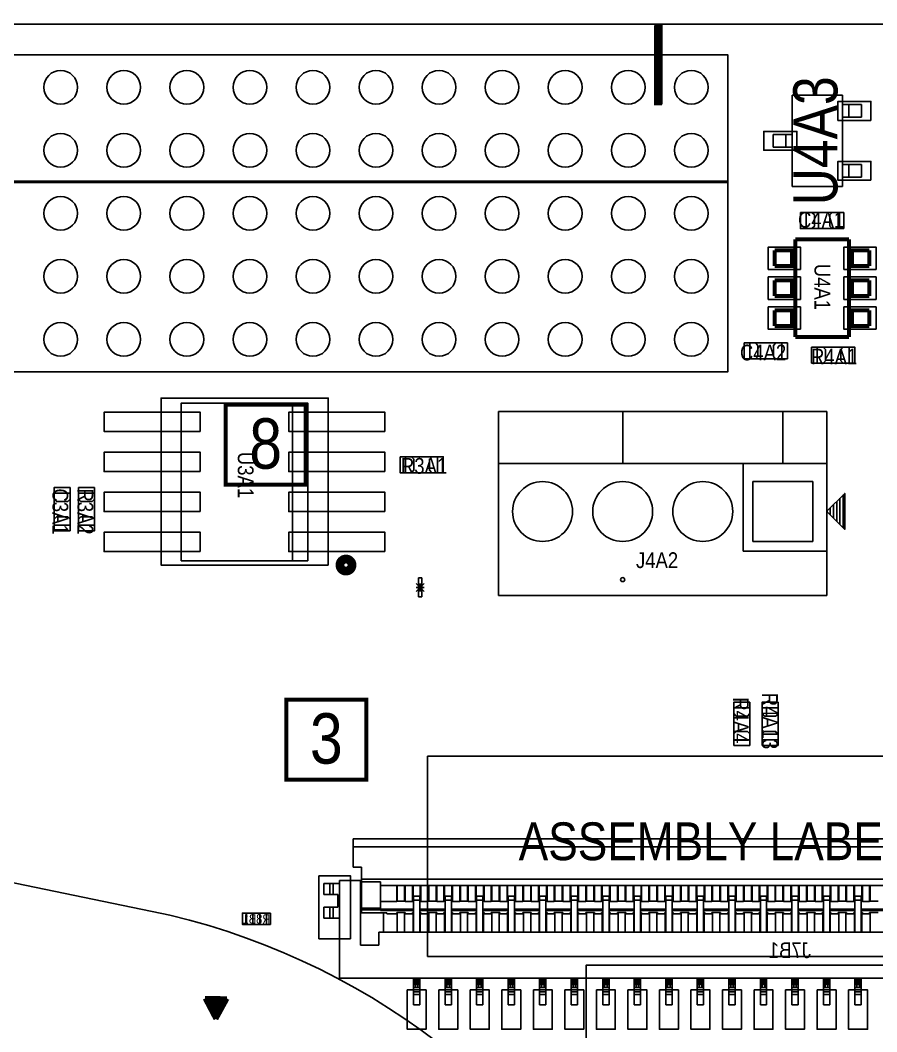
# Model space of a CAD drawing. Extents: x -11 to 122, y -5 to 122.
# Drawn here: x 50.72 to 77.88, y 90.03 to 122.13 of the extents above; entities that cross this region are included whole.
import ezdxf
from ezdxf.enums import TextEntityAlignment as Align

# ---------------------------------------------------------------- set-up
doc = ezdxf.new("R2010")
doc.units = 0
doc.header["$MEASUREMENT"] = 0
for name, color, linetype in [('BG_OUTLINE', 7, 'CONTINUOUS'), ('BG_SILKSCREEN_BOTTOM', 7, 'CONTINUOUS'), ('BG_SILKSCREEN_TOP', 7, 'CONTINUOUS'), ('PG_ASSEMBLY_BOTTOM', 7, 'CONTINUOUS'), ('PG_ASSEMBLY_TOP', 7, 'CONTINUOUS'), ('PIN_BOTTOM', 7, 'CONTINUOUS'), ('PIN_TOP', 7, 'CONTINUOUS'), ('RD_ASSEMBLY_BOTTOM', 7, 'CONTINUOUS'), ('RD_ASSEMBLY_TOP', 7, 'CONTINUOUS')]:
    doc.layers.add(name, color=color, linetype=linetype)

msp = doc.modelspace()

# ---------------------------------------------------------------- linework, layer by layer
at = {"layer": 'BG_OUTLINE'}
msp.add_lwpolyline([(-5, -5), (-5, 122), (122, 122), (122, -5)], close=True, dxfattribs=at)
at = {"layer": 'BG_SILKSCREEN_BOTTOM', "const_width": 0.254}
msp.add_lwpolyline([(70.967, 122.001), (70.967, 119.461)], dxfattribs=at)
at = {"layer": 'BG_SILKSCREEN_BOTTOM', "const_width": 0.127}
msp.add_lwpolyline([(57.23, 107.388), (59.77, 107.388), (59.77, 109.928), (57.23, 109.928)], close=True, dxfattribs=at)
at = {"layer": 'BG_SILKSCREEN_TOP', "const_width": 0.254}
msp.add_lwpolyline([(70.941, 121.962), (70.941, 119.422)], dxfattribs=at)
at = {"layer": 'BG_SILKSCREEN_TOP', "const_width": 0.127}
msp.add_lwpolyline([(59.154, 98.028), (61.694, 98.028), (61.694, 100.568), (59.154, 100.568)], close=True, dxfattribs=at)
at = {"layer": 'BG_SILKSCREEN_TOP'}
for points in [[(82.686, 92.42), (63.636, 92.42), (63.636, 98.77), (82.686, 98.77)], [(87.715, 85.787), (68.665, 85.787), (68.665, 92.137), (87.715, 92.137)]]:
    msp.add_lwpolyline(points, close=True, dxfattribs=at)
at = {"layer": 'PG_ASSEMBLY_BOTTOM'}
for points in [[(61.271, 95.25), (61.271, 96.15)], [(61.271, 96.15), (88.311, 96.15)], [(61.271, 95.9), (88.311, 95.9)], [(61.271, 95.25), (61.541, 95.25)], [(61.541, 93.802), (61.541, 95.25)], [(60.341, 94.73), (60.341, 94.38)], [(60.841, 94.73), (60.341, 94.73)], [(60.541, 94.38), (60.541, 94.73)], [(60.641, 94.38), (60.641, 94.73)], [(60.841, 91.73), (60.841, 94.83)], [(61.541, 94.83), (60.841, 94.83)], [(61.511, 94.83), (61.511, 92.78)], [(61.541, 94.87), (88.041, 94.87)], [(61.541, 94.783), (62.141, 94.783)], [(62.141, 94.783), (62.141, 93.874)], [(60.791, 94.38), (60.341, 94.38)], [(60.791, 93.98), (60.791, 94.38)], [(62.141, 94.668), (62.656, 94.668)], [(62.656, 94.67), (62.656, 94.161)], [(62.656, 94.668), (86.426, 94.668)], [(62.676, 94.65), (62.656, 94.65)], [(62.676, 94.668), (62.676, 94.17)], [(62.906, 94.17), (62.906, 94.668)], [(62.926, 94.65), (62.906, 94.65)], [(62.926, 94.668), (62.926, 94.161)], [(63.156, 94.67), (63.156, 94.161)], [(63.176, 94.65), (63.156, 94.65)], [(63.176, 94.668), (63.176, 94.17)], [(63.406, 94.17), (63.406, 94.668)], [(63.426, 94.65), (63.406, 94.65)], [(63.426, 94.668), (63.426, 94.161)], [(63.656, 94.67), (63.656, 94.161)], [(63.676, 94.65), (63.656, 94.65)], [(63.676, 94.668), (63.676, 94.17)], [(63.906, 94.17), (63.906, 94.668)], [(63.926, 94.65), (63.906, 94.65)], [(63.926, 94.668), (63.926, 94.161)], [(64.156, 94.67), (64.156, 94.161)], [(64.176, 94.65), (64.156, 94.65)], [(64.176, 94.668), (64.176, 94.17)], [(64.406, 94.17), (64.406, 94.668)], [(64.426, 94.65), (64.406, 94.65)], [(64.426, 94.668), (64.426, 94.161)], [(64.656, 94.67), (64.656, 94.161)], [(64.676, 94.65), (64.656, 94.65)], [(64.676, 94.668), (64.676, 94.17)], [(64.906, 94.17), (64.906, 94.668)], [(64.926, 94.65), (64.906, 94.65)], [(64.926, 94.668), (64.926, 94.161)], [(65.156, 94.67), (65.156, 94.161)], [(65.176, 94.65), (65.156, 94.65)], [(65.176, 94.668), (65.176, 94.17)], [(65.406, 94.17), (65.406, 94.668)], [(65.426, 94.65), (65.406, 94.65)], [(65.426, 94.668), (65.426, 94.161)], [(65.656, 94.67), (65.656, 94.161)], [(65.676, 94.65), (65.656, 94.65)], [(65.676, 94.668), (65.676, 94.17)], [(65.906, 94.17), (65.906, 94.668)], [(65.926, 94.65), (65.906, 94.65)], [(65.926, 94.668), (65.926, 94.161)], [(66.156, 94.67), (66.156, 94.161)], [(66.176, 94.65), (66.156, 94.65)], [(66.176, 94.668), (66.176, 94.17)], [(66.406, 94.17), (66.406, 94.668)], [(66.426, 94.65), (66.406, 94.65)], [(66.426, 94.668), (66.426, 94.161)], [(66.656, 94.67), (66.656, 94.161)], [(66.676, 94.65), (66.656, 94.65)], [(66.676, 94.668), (66.676, 94.17)], [(66.906, 94.17), (66.906, 94.668)], [(66.926, 94.65), (66.906, 94.65)], [(66.926, 94.668), (66.926, 94.161)], [(67.156, 94.67), (67.156, 94.161)], [(67.176, 94.65), (67.156, 94.65)], [(67.176, 94.668), (67.176, 94.17)], [(67.406, 94.17), (67.406, 94.668)], [(67.426, 94.65), (67.406, 94.65)], [(67.426, 94.668), (67.426, 94.161)], [(67.656, 94.67), (67.656, 94.161)], [(67.676, 94.65), (67.656, 94.65)], [(67.676, 94.668), (67.676, 94.17)], [(67.906, 94.17), (67.906, 94.668)], [(67.926, 94.65), (67.906, 94.65)], [(67.926, 94.668), (67.926, 94.161)], [(68.156, 94.67), (68.156, 94.161)], [(68.176, 94.65), (68.156, 94.65)], [(68.176, 94.668), (68.176, 94.17)], [(68.406, 94.17), (68.406, 94.668)], [(68.426, 94.65), (68.406, 94.65)], [(68.426, 94.668), (68.426, 94.161)], [(68.656, 94.67), (68.656, 94.161)], [(68.676, 94.65), (68.656, 94.65)], [(68.676, 94.668), (68.676, 94.17)], [(68.906, 94.17), (68.906, 94.668)], [(68.926, 94.65), (68.906, 94.65)], [(68.926, 94.668), (68.926, 94.161)], [(69.156, 94.67), (69.156, 94.161)], [(69.176, 94.65), (69.156, 94.65)], [(69.176, 94.668), (69.176, 94.17)], [(69.406, 94.17), (69.406, 94.668)], [(69.426, 94.65), (69.406, 94.65)], [(69.426, 94.668), (69.426, 94.161)], [(69.656, 94.67), (69.656, 94.161)], [(69.676, 94.65), (69.656, 94.65)], [(69.676, 94.668), (69.676, 94.17)], [(69.906, 94.17), (69.906, 94.668)], [(69.926, 94.65), (69.906, 94.65)], [(69.926, 94.668), (69.926, 94.161)], [(70.156, 94.67), (70.156, 94.161)], [(70.176, 94.65), (70.156, 94.65)], [(70.176, 94.668), (70.176, 94.17)], [(70.406, 94.17), (70.406, 94.668)], [(70.426, 94.65), (70.406, 94.65)], [(70.426, 94.668), (70.426, 94.161)], [(70.656, 94.67), (70.656, 94.161)], [(70.676, 94.65), (70.656, 94.65)], [(70.676, 94.668), (70.676, 94.17)], [(70.906, 94.17), (70.906, 94.668)], [(70.926, 94.65), (70.906, 94.65)], [(70.926, 94.668), (70.926, 94.161)], [(71.156, 94.67), (71.156, 94.161)], [(71.176, 94.65), (71.156, 94.65)], [(71.176, 94.668), (71.176, 94.17)], [(71.406, 94.17), (71.406, 94.668)], [(71.426, 94.65), (71.406, 94.65)], [(71.426, 94.668), (71.426, 94.161)], [(71.656, 94.67), (71.656, 94.161)], [(71.676, 94.65), (71.656, 94.65)], [(71.676, 94.668), (71.676, 94.17)], [(71.906, 94.17), (71.906, 94.668)], [(71.926, 94.65), (71.906, 94.65)], [(71.926, 94.668), (71.926, 94.161)], [(72.156, 94.67), (72.156, 94.161)], [(72.176, 94.65), (72.156, 94.65)], [(72.176, 94.668), (72.176, 94.17)], [(72.406, 94.17), (72.406, 94.668)], [(72.426, 94.65), (72.406, 94.65)], [(72.426, 94.668), (72.426, 94.161)], [(72.656, 94.67), (72.656, 94.161)], [(72.676, 94.65), (72.656, 94.65)], [(72.676, 94.668), (72.676, 94.17)], [(72.906, 94.17), (72.906, 94.668)], [(72.926, 94.65), (72.906, 94.65)], [(72.926, 94.668), (72.926, 94.161)], [(73.156, 94.67), (73.156, 94.161)], [(73.176, 94.65), (73.156, 94.65)], [(73.176, 94.668), (73.176, 94.17)], [(73.406, 94.17), (73.406, 94.668)], [(73.426, 94.65), (73.406, 94.65)], [(73.426, 94.668), (73.426, 94.161)], [(73.656, 94.67), (73.656, 94.161)], [(73.676, 94.65), (73.656, 94.65)], [(73.676, 94.668), (73.676, 94.17)], [(73.906, 94.17), (73.906, 94.668)], [(73.926, 94.65), (73.906, 94.65)], [(73.926, 94.668), (73.926, 94.161)], [(74.156, 94.67), (74.156, 94.161)], [(74.176, 94.65), (74.156, 94.65)], [(74.176, 94.668), (74.176, 94.17)], [(74.406, 94.17), (74.406, 94.668)], [(74.426, 94.65), (74.406, 94.65)], [(74.426, 94.668), (74.426, 94.161)], [(74.656, 94.67), (74.656, 94.161)], [(74.676, 94.65), (74.656, 94.65)], [(74.676, 94.668), (74.676, 94.17)], [(74.906, 94.17), (74.906, 94.668)], [(74.926, 94.65), (74.906, 94.65)], [(74.926, 94.668), (74.926, 94.161)], [(75.156, 94.67), (75.156, 94.161)], [(75.176, 94.65), (75.156, 94.65)], [(75.176, 94.668), (75.176, 94.17)], [(75.406, 94.17), (75.406, 94.668)], [(75.426, 94.65), (75.406, 94.65)], [(75.426, 94.668), (75.426, 94.161)], [(75.656, 94.67), (75.656, 94.161)], [(75.676, 94.65), (75.656, 94.65)], [(75.676, 94.668), (75.676, 94.17)], [(75.906, 94.17), (75.906, 94.668)], [(75.926, 94.65), (75.906, 94.65)], [(75.926, 94.668), (75.926, 94.161)], [(76.156, 94.67), (76.156, 94.161)], [(76.176, 94.65), (76.156, 94.65)], [(76.176, 94.668), (76.176, 94.17)], [(76.406, 94.17), (76.406, 94.668)], [(76.426, 94.65), (76.406, 94.65)], [(76.426, 94.668), (76.426, 94.161)], [(76.656, 94.67), (76.656, 94.161)], [(76.676, 94.65), (76.656, 94.65)], [(76.676, 94.668), (76.676, 94.17)], [(76.906, 94.17), (76.906, 94.668)], [(76.926, 94.65), (76.906, 94.65)], [(76.926, 94.668), (76.926, 94.161)], [(77.156, 94.67), (77.156, 94.161)], [(77.176, 94.65), (77.156, 94.65)], [(77.176, 94.668), (77.176, 94.17)], [(77.406, 94.17), (77.406, 94.668)], [(77.426, 94.65), (77.406, 94.65)], [(77.426, 94.668), (77.426, 94.161)], [(77.656, 94.67), (77.656, 94.161)], [(77.676, 94.65), (77.656, 94.65)], [(77.676, 94.668), (77.676, 94.17)], [(61.511, 94.215), (61.541, 94.215)], [(62.656, 94.161), (62.141, 94.161)], [(62.656, 94.17), (62.926, 94.17)], [(63.156, 94.161), (62.926, 94.161)], [(63.156, 94.17), (63.191, 94.17)], [(63.191, 93.19), (63.191, 94.333)], [(63.391, 94.333), (63.191, 94.333)], [(63.191, 94.203), (63.391, 94.203)], [(63.391, 94.333), (63.391, 93.19)], [(63.391, 94.17), (63.426, 94.17)], [(63.656, 94.161), (63.426, 94.161)], [(63.656, 94.17), (63.926, 94.17)], [(64.156, 94.161), (63.926, 94.161)], [(64.156, 94.17), (64.191, 94.17)], [(64.191, 93.19), (64.191, 94.333)], [(64.391, 94.333), (64.191, 94.333)], [(64.191, 94.203), (64.391, 94.203)], [(64.391, 94.333), (64.391, 93.19)], [(64.391, 94.17), (64.426, 94.17)], [(64.656, 94.161), (64.426, 94.161)], [(64.656, 94.17), (64.926, 94.17)], [(65.156, 94.161), (64.926, 94.161)], [(65.156, 94.17), (65.191, 94.17)], [(65.191, 93.19), (65.191, 94.333)], [(65.391, 94.333), (65.191, 94.333)], [(65.191, 94.203), (65.391, 94.203)], [(65.391, 94.333), (65.391, 93.19)], [(65.391, 94.17), (65.426, 94.17)], [(65.656, 94.161), (65.426, 94.161)], [(65.656, 94.17), (65.926, 94.17)], [(66.156, 94.161), (65.926, 94.161)], [(66.156, 94.17), (66.191, 94.17)], [(66.191, 93.19), (66.191, 94.333)], [(66.391, 94.333), (66.191, 94.333)], [(66.191, 94.203), (66.391, 94.203)], [(66.391, 94.333), (66.391, 93.19)], [(66.391, 94.17), (66.426, 94.17)], [(66.656, 94.161), (66.426, 94.161)], [(66.656, 94.17), (66.926, 94.17)], [(67.156, 94.161), (66.926, 94.161)], [(67.156, 94.17), (67.191, 94.17)], [(67.191, 93.19), (67.191, 94.333)], [(67.391, 94.333), (67.191, 94.333)], [(67.191, 94.203), (67.391, 94.203)], [(67.391, 94.333), (67.391, 93.19)], [(67.391, 94.17), (67.426, 94.17)], [(67.656, 94.161), (67.426, 94.161)], [(67.656, 94.17), (67.926, 94.17)], [(68.156, 94.161), (67.926, 94.161)], [(68.156, 94.17), (68.191, 94.17)], [(68.191, 93.19), (68.191, 94.333)], [(68.391, 94.333), (68.191, 94.333)], [(68.191, 94.203), (68.391, 94.203)], [(68.391, 94.333), (68.391, 93.19)], [(68.391, 94.17), (68.426, 94.17)], [(68.656, 94.161), (68.426, 94.161)], [(68.656, 94.17), (68.926, 94.17)], [(69.156, 94.161), (68.926, 94.161)], [(69.156, 94.17), (69.191, 94.17)], [(69.191, 93.19), (69.191, 94.333)], [(69.391, 94.333), (69.191, 94.333)], [(69.191, 94.203), (69.391, 94.203)], [(69.391, 94.333), (69.391, 93.19)], [(69.391, 94.17), (69.426, 94.17)], [(69.656, 94.161), (69.426, 94.161)], [(69.656, 94.17), (69.926, 94.17)], [(70.156, 94.161), (69.926, 94.161)], [(70.156, 94.17), (70.191, 94.17)], [(70.191, 93.19), (70.191, 94.333)], [(70.391, 94.333), (70.191, 94.333)], [(70.191, 94.203), (70.391, 94.203)], [(70.391, 94.333), (70.391, 93.19)], [(70.391, 94.17), (70.426, 94.17)], [(70.656, 94.161), (70.426, 94.161)], [(70.656, 94.17), (70.926, 94.17)], [(71.156, 94.161), (70.926, 94.161)], [(71.156, 94.17), (71.191, 94.17)], [(71.191, 93.19), (71.191, 94.333)], [(71.391, 94.333), (71.191, 94.333)], [(71.191, 94.203), (71.391, 94.203)], [(71.391, 94.333), (71.391, 93.19)], [(71.391, 94.17), (71.426, 94.17)], [(71.656, 94.161), (71.426, 94.161)], [(71.656, 94.17), (71.926, 94.17)], [(72.156, 94.161), (71.926, 94.161)], [(72.156, 94.17), (72.191, 94.17)], [(72.191, 93.19), (72.191, 94.333)], [(72.391, 94.333), (72.191, 94.333)], [(72.191, 94.203), (72.391, 94.203)], [(72.391, 94.333), (72.391, 93.19)], [(72.391, 94.17), (72.426, 94.17)], [(72.656, 94.161), (72.426, 94.161)], [(72.656, 94.17), (72.926, 94.17)], [(73.156, 94.161), (72.926, 94.161)], [(73.156, 94.17), (73.191, 94.17)], [(73.191, 93.19), (73.191, 94.333)], [(73.391, 94.333), (73.191, 94.333)], [(73.191, 94.203), (73.391, 94.203)], [(73.391, 94.333), (73.391, 93.19)], [(73.391, 94.17), (73.426, 94.17)], [(73.656, 94.161), (73.426, 94.161)], [(73.656, 94.17), (73.926, 94.17)], [(74.156, 94.161), (73.926, 94.161)], [(74.156, 94.17), (74.191, 94.17)], [(74.191, 93.19), (74.191, 94.333)], [(74.391, 94.333), (74.191, 94.333)], [(74.191, 94.203), (74.391, 94.203)], [(74.391, 94.333), (74.391, 93.19)], [(74.391, 94.17), (74.426, 94.17)], [(74.656, 94.161), (74.426, 94.161)], [(74.656, 94.17), (74.926, 94.17)], [(75.156, 94.161), (74.926, 94.161)], [(75.156, 94.17), (75.191, 94.17)], [(75.191, 93.19), (75.191, 94.333)], [(75.391, 94.333), (75.191, 94.333)], [(75.191, 94.203), (75.391, 94.203)], [(75.391, 94.333), (75.391, 93.19)], [(75.391, 94.17), (75.426, 94.17)], [(75.656, 94.161), (75.426, 94.161)], [(75.656, 94.17), (75.926, 94.17)], [(76.156, 94.161), (75.926, 94.161)], [(76.156, 94.17), (76.191, 94.17)], [(76.191, 93.19), (76.191, 94.333)], [(76.391, 94.333), (76.191, 94.333)], [(76.191, 94.203), (76.391, 94.203)], [(76.391, 94.333), (76.391, 93.19)], [(76.391, 94.17), (76.426, 94.17)], [(76.656, 94.161), (76.426, 94.161)], [(76.656, 94.17), (76.926, 94.17)], [(77.156, 94.161), (76.926, 94.161)], [(77.156, 94.17), (77.191, 94.17)], [(77.191, 93.19), (77.191, 94.333)], [(77.391, 94.333), (77.191, 94.333)], [(77.191, 94.203), (77.391, 94.203)], [(77.391, 94.333), (77.391, 93.19)], [(77.391, 94.17), (77.426, 94.17)], [(77.656, 94.161), (77.426, 94.161)], [(77.656, 94.17), (77.926, 94.17)], [(60.341, 93.98), (60.341, 93.63)], [(60.341, 93.98), (60.791, 93.98)], [(60.541, 93.63), (60.541, 93.98)], [(60.641, 93.63), (60.641, 93.98)], [(61.511, 93.815), (61.541, 93.815)], [(62.141, 93.946), (61.541, 93.946)], [(61.541, 93.897), (62.141, 93.897)], [(62.341, 93.802), (61.541, 93.802)], [(62.141, 93.918), (63.191, 93.918)], [(62.141, 93.874), (63.191, 93.874)], [(62.241, 93.802), (62.241, 93.19)], [(62.341, 93.77), (62.341, 93.802)], [(62.656, 93.773), (62.341, 93.773)], [(62.341, 93.77), (62.656, 93.77)], [(62.656, 93.814), (62.656, 93.77)], [(62.656, 93.814), (62.926, 93.814)], [(62.676, 93.814), (62.676, 93.19)], [(62.906, 93.814), (62.906, 93.19)], [(62.926, 93.77), (62.926, 93.814)], [(63.156, 93.773), (62.926, 93.773)], [(62.926, 93.77), (63.156, 93.77)], [(63.156, 93.814), (63.156, 93.77)], [(63.156, 93.814), (63.191, 93.814)], [(63.176, 93.814), (63.176, 93.19)], [(63.391, 93.918), (64.191, 93.918)], [(63.391, 93.874), (64.191, 93.874)], [(63.391, 93.814), (63.426, 93.814)], [(63.406, 93.814), (63.406, 93.19)], [(63.426, 93.77), (63.426, 93.814)], [(63.656, 93.773), (63.426, 93.773)], [(63.426, 93.77), (63.656, 93.77)], [(63.656, 93.814), (63.656, 93.77)], [(63.656, 93.814), (63.926, 93.814)], [(63.676, 93.814), (63.676, 93.19)], [(63.906, 93.814), (63.906, 93.19)], [(63.926, 93.77), (63.926, 93.814)], [(64.156, 93.773), (63.926, 93.773)], [(63.926, 93.77), (64.156, 93.77)], [(64.156, 93.814), (64.156, 93.77)], [(64.156, 93.814), (64.191, 93.814)], [(64.176, 93.814), (64.176, 93.19)], [(64.391, 93.918), (65.191, 93.918)], [(64.391, 93.874), (65.191, 93.874)], [(64.391, 93.814), (64.426, 93.814)], [(64.406, 93.814), (64.406, 93.19)], [(64.426, 93.77), (64.426, 93.814)], [(64.656, 93.773), (64.426, 93.773)], [(64.426, 93.77), (64.656, 93.77)], [(64.656, 93.814), (64.656, 93.77)], [(64.656, 93.814), (64.926, 93.814)], [(64.676, 93.814), (64.676, 93.19)], [(64.906, 93.814), (64.906, 93.19)], [(64.926, 93.77), (64.926, 93.814)], [(65.156, 93.773), (64.926, 93.773)], [(64.926, 93.77), (65.156, 93.77)], [(65.156, 93.814), (65.156, 93.77)], [(65.156, 93.814), (65.191, 93.814)], [(65.176, 93.814), (65.176, 93.19)], [(65.391, 93.918), (66.191, 93.918)], [(65.391, 93.874), (66.191, 93.874)], [(65.391, 93.814), (65.426, 93.814)], [(65.406, 93.814), (65.406, 93.19)], [(65.426, 93.77), (65.426, 93.814)], [(65.656, 93.773), (65.426, 93.773)], [(65.426, 93.77), (65.656, 93.77)], [(65.656, 93.814), (65.656, 93.77)], [(65.656, 93.814), (65.926, 93.814)], [(65.676, 93.814), (65.676, 93.19)], [(65.906, 93.814), (65.906, 93.19)], [(65.926, 93.77), (65.926, 93.814)], [(66.156, 93.773), (65.926, 93.773)], [(65.926, 93.77), (66.156, 93.77)], [(66.156, 93.814), (66.156, 93.77)], [(66.156, 93.814), (66.191, 93.814)], [(66.176, 93.814), (66.176, 93.19)], [(66.391, 93.918), (67.191, 93.918)], [(66.391, 93.874), (67.191, 93.874)], [(66.391, 93.814), (66.426, 93.814)], [(66.406, 93.814), (66.406, 93.19)], [(66.426, 93.77), (66.426, 93.814)], [(66.656, 93.773), (66.426, 93.773)], [(66.426, 93.77), (66.656, 93.77)], [(66.656, 93.814), (66.656, 93.77)], [(66.656, 93.814), (66.926, 93.814)], [(66.676, 93.814), (66.676, 93.19)], [(66.906, 93.814), (66.906, 93.19)], [(66.926, 93.77), (66.926, 93.814)], [(67.156, 93.773), (66.926, 93.773)], [(66.926, 93.77), (67.156, 93.77)], [(67.156, 93.814), (67.156, 93.77)], [(67.156, 93.814), (67.191, 93.814)], [(67.176, 93.814), (67.176, 93.19)], [(67.391, 93.918), (68.191, 93.918)], [(67.391, 93.874), (68.191, 93.874)], [(67.391, 93.814), (67.426, 93.814)], [(67.406, 93.814), (67.406, 93.19)], [(67.426, 93.77), (67.426, 93.814)], [(67.656, 93.773), (67.426, 93.773)], [(67.426, 93.77), (67.656, 93.77)], [(67.656, 93.814), (67.656, 93.77)], [(67.656, 93.814), (67.926, 93.814)], [(67.676, 93.814), (67.676, 93.19)], [(67.906, 93.814), (67.906, 93.19)], [(67.926, 93.77), (67.926, 93.814)], [(68.156, 93.773), (67.926, 93.773)], [(67.926, 93.77), (68.156, 93.77)], [(68.156, 93.814), (68.156, 93.77)], [(68.156, 93.814), (68.191, 93.814)], [(68.176, 93.814), (68.176, 93.19)], [(68.391, 93.918), (69.191, 93.918)], [(68.391, 93.874), (69.191, 93.874)], [(68.391, 93.814), (68.426, 93.814)], [(68.406, 93.814), (68.406, 93.19)], [(68.426, 93.77), (68.426, 93.814)], [(68.656, 93.773), (68.426, 93.773)], [(68.426, 93.77), (68.656, 93.77)], [(68.656, 93.814), (68.656, 93.77)], [(68.656, 93.814), (68.926, 93.814)], [(68.676, 93.814), (68.676, 93.19)], [(68.906, 93.814), (68.906, 93.19)], [(68.926, 93.77), (68.926, 93.814)], [(69.156, 93.773), (68.926, 93.773)], [(68.926, 93.77), (69.156, 93.77)], [(69.156, 93.814), (69.156, 93.77)], [(69.156, 93.814), (69.191, 93.814)], [(69.176, 93.814), (69.176, 93.19)], [(69.391, 93.918), (70.191, 93.918)], [(69.391, 93.874), (70.191, 93.874)], [(69.391, 93.814), (69.426, 93.814)], [(69.406, 93.814), (69.406, 93.19)], [(69.426, 93.77), (69.426, 93.814)], [(69.656, 93.773), (69.426, 93.773)], [(69.426, 93.77), (69.656, 93.77)], [(69.656, 93.814), (69.656, 93.77)], [(69.656, 93.814), (69.926, 93.814)], [(69.676, 93.814), (69.676, 93.19)], [(69.906, 93.814), (69.906, 93.19)], [(69.926, 93.77), (69.926, 93.814)], [(70.156, 93.773), (69.926, 93.773)], [(69.926, 93.77), (70.156, 93.77)], [(70.156, 93.814), (70.156, 93.77)], [(70.156, 93.814), (70.191, 93.814)], [(70.176, 93.814), (70.176, 93.19)], [(70.391, 93.918), (71.191, 93.918)], [(70.391, 93.874), (71.191, 93.874)], [(70.391, 93.814), (70.426, 93.814)], [(70.406, 93.814), (70.406, 93.19)], [(70.426, 93.77), (70.426, 93.814)], [(70.656, 93.773), (70.426, 93.773)], [(70.426, 93.77), (70.656, 93.77)], [(70.656, 93.814), (70.656, 93.77)], [(70.656, 93.814), (70.926, 93.814)], [(70.676, 93.814), (70.676, 93.19)], [(70.906, 93.814), (70.906, 93.19)], [(70.926, 93.77), (70.926, 93.814)], [(71.156, 93.773), (70.926, 93.773)], [(70.926, 93.77), (71.156, 93.77)], [(71.156, 93.814), (71.156, 93.77)], [(71.156, 93.814), (71.191, 93.814)], [(71.176, 93.814), (71.176, 93.19)], [(71.391, 93.918), (72.191, 93.918)], [(71.391, 93.874), (72.191, 93.874)], [(71.391, 93.814), (71.426, 93.814)], [(71.406, 93.814), (71.406, 93.19)], [(71.426, 93.77), (71.426, 93.814)], [(71.656, 93.773), (71.426, 93.773)], [(71.426, 93.77), (71.656, 93.77)], [(71.656, 93.814), (71.656, 93.77)], [(71.656, 93.814), (71.926, 93.814)], [(71.676, 93.814), (71.676, 93.19)], [(71.906, 93.814), (71.906, 93.19)], [(71.926, 93.77), (71.926, 93.814)], [(72.156, 93.773), (71.926, 93.773)], [(71.926, 93.77), (72.156, 93.77)], [(72.156, 93.814), (72.156, 93.77)], [(72.156, 93.814), (72.191, 93.814)], [(72.176, 93.814), (72.176, 93.19)], [(72.391, 93.918), (73.191, 93.918)], [(72.391, 93.874), (73.191, 93.874)], [(72.391, 93.814), (72.426, 93.814)], [(72.406, 93.814), (72.406, 93.19)], [(72.426, 93.77), (72.426, 93.814)], [(72.656, 93.773), (72.426, 93.773)], [(72.426, 93.77), (72.656, 93.77)], [(72.656, 93.814), (72.656, 93.77)], [(72.656, 93.814), (72.926, 93.814)], [(72.676, 93.814), (72.676, 93.19)], [(72.906, 93.814), (72.906, 93.19)], [(72.926, 93.77), (72.926, 93.814)], [(73.156, 93.773), (72.926, 93.773)], [(72.926, 93.77), (73.156, 93.77)], [(73.156, 93.814), (73.156, 93.77)], [(73.156, 93.814), (73.191, 93.814)], [(73.176, 93.814), (73.176, 93.19)], [(73.391, 93.918), (74.191, 93.918)], [(73.391, 93.874), (74.191, 93.874)], [(73.391, 93.814), (73.426, 93.814)], [(73.406, 93.814), (73.406, 93.19)], [(73.426, 93.77), (73.426, 93.814)], [(73.656, 93.773), (73.426, 93.773)], [(73.426, 93.77), (73.656, 93.77)], [(73.656, 93.814), (73.656, 93.77)], [(73.656, 93.814), (73.926, 93.814)], [(73.676, 93.814), (73.676, 93.19)], [(73.906, 93.814), (73.906, 93.19)], [(73.926, 93.77), (73.926, 93.814)], [(74.156, 93.773), (73.926, 93.773)], [(73.926, 93.77), (74.156, 93.77)], [(74.156, 93.814), (74.156, 93.77)], [(74.156, 93.814), (74.191, 93.814)], [(74.176, 93.814), (74.176, 93.19)], [(74.391, 93.918), (75.191, 93.918)], [(74.391, 93.874), (75.191, 93.874)], [(74.391, 93.814), (74.426, 93.814)], [(74.406, 93.814), (74.406, 93.19)], [(74.426, 93.77), (74.426, 93.814)], [(74.656, 93.773), (74.426, 93.773)], [(74.426, 93.77), (74.656, 93.77)], [(74.656, 93.814), (74.656, 93.77)], [(74.656, 93.814), (74.926, 93.814)], [(74.676, 93.814), (74.676, 93.19)], [(74.906, 93.814), (74.906, 93.19)], [(74.926, 93.77), (74.926, 93.814)], [(75.156, 93.773), (74.926, 93.773)], [(74.926, 93.77), (75.156, 93.77)], [(75.156, 93.814), (75.156, 93.77)], [(75.156, 93.814), (75.191, 93.814)], [(75.176, 93.814), (75.176, 93.19)], [(75.391, 93.918), (76.191, 93.918)], [(75.391, 93.874), (76.191, 93.874)], [(75.391, 93.814), (75.426, 93.814)], [(75.406, 93.814), (75.406, 93.19)], [(75.426, 93.77), (75.426, 93.814)], [(75.656, 93.773), (75.426, 93.773)], [(75.426, 93.77), (75.656, 93.77)], [(75.656, 93.814), (75.656, 93.77)], [(75.656, 93.814), (75.926, 93.814)], [(75.676, 93.814), (75.676, 93.19)], [(75.906, 93.814), (75.906, 93.19)], [(75.926, 93.77), (75.926, 93.814)], [(76.156, 93.773), (75.926, 93.773)], [(75.926, 93.77), (76.156, 93.77)], [(76.156, 93.814), (76.156, 93.77)], [(76.156, 93.814), (76.191, 93.814)], [(76.176, 93.814), (76.176, 93.19)], [(76.391, 93.918), (77.191, 93.918)], [(76.391, 93.874), (77.191, 93.874)], [(76.391, 93.814), (76.426, 93.814)], [(76.406, 93.814), (76.406, 93.19)], [(76.426, 93.77), (76.426, 93.814)], [(76.656, 93.773), (76.426, 93.773)], [(76.426, 93.77), (76.656, 93.77)], [(76.656, 93.814), (76.656, 93.77)], [(76.656, 93.814), (76.926, 93.814)], [(76.676, 93.814), (76.676, 93.19)], [(76.906, 93.814), (76.906, 93.19)], [(76.926, 93.77), (76.926, 93.814)], [(77.156, 93.773), (76.926, 93.773)], [(76.926, 93.77), (77.156, 93.77)], [(77.156, 93.814), (77.156, 93.77)], [(77.156, 93.814), (77.191, 93.814)], [(77.176, 93.814), (77.176, 93.19)], [(77.391, 93.918), (78.191, 93.918)], [(77.391, 93.874), (78.191, 93.874)], [(77.391, 93.814), (77.426, 93.814)], [(77.406, 93.814), (77.406, 93.19)], [(77.426, 93.77), (77.426, 93.814)], [(77.656, 93.773), (77.426, 93.773)], [(77.426, 93.77), (77.656, 93.77)], [(77.656, 93.814), (77.656, 93.77)], [(77.656, 93.814), (77.926, 93.814)], [(77.676, 93.814), (77.676, 93.19)], [(60.841, 93.63), (60.341, 93.63)], [(62.091, 93.19), (62.091, 92.78)], [(87.491, 93.19), (62.091, 93.19)], [(62.091, 92.78), (61.511, 92.78)], [(60.841, 91.73), (88.741, 91.73)], [(63.191, 90.88), (63.191, 91.731)], [(63.391, 91.688), (63.191, 91.688)], [(63.191, 91.638), (63.391, 91.638)], [(63.391, 91.578), (63.191, 91.578)], [(63.191, 91.528), (63.391, 91.528)], [(63.251, 91.428), (63.251, 91.528)], [(63.331, 91.528), (63.331, 91.428)], [(63.391, 91.731), (63.391, 90.88)], [(64.191, 90.88), (64.191, 91.731)], [(64.391, 91.688), (64.191, 91.688)], [(64.191, 91.638), (64.391, 91.638)], [(64.391, 91.578), (64.191, 91.578)], [(64.191, 91.528), (64.391, 91.528)], [(64.251, 91.428), (64.251, 91.528)], [(64.331, 91.528), (64.331, 91.428)], [(64.391, 91.731), (64.391, 90.88)], [(65.191, 90.88), (65.191, 91.731)], [(65.391, 91.688), (65.191, 91.688)], [(65.191, 91.638), (65.391, 91.638)], [(65.391, 91.578), (65.191, 91.578)], [(65.191, 91.528), (65.391, 91.528)], [(65.251, 91.428), (65.251, 91.528)], [(65.331, 91.528), (65.331, 91.428)], [(65.391, 91.731), (65.391, 90.88)], [(66.191, 90.88), (66.191, 91.731)], [(66.391, 91.688), (66.191, 91.688)], [(66.191, 91.638), (66.391, 91.638)], [(66.391, 91.578), (66.191, 91.578)], [(66.191, 91.528), (66.391, 91.528)], [(66.251, 91.428), (66.251, 91.528)], [(66.331, 91.528), (66.331, 91.428)], [(66.391, 91.731), (66.391, 90.88)], [(67.191, 90.88), (67.191, 91.731)], [(67.391, 91.688), (67.191, 91.688)], [(67.191, 91.638), (67.391, 91.638)], [(67.391, 91.578), (67.191, 91.578)], [(67.191, 91.528), (67.391, 91.528)], [(67.251, 91.428), (67.251, 91.528)], [(67.331, 91.528), (67.331, 91.428)], [(67.391, 91.731), (67.391, 90.88)], [(68.191, 90.88), (68.191, 91.731)], [(68.391, 91.688), (68.191, 91.688)], [(68.191, 91.638), (68.391, 91.638)], [(68.391, 91.578), (68.191, 91.578)], [(68.191, 91.528), (68.391, 91.528)], [(68.251, 91.428), (68.251, 91.528)], [(68.331, 91.528), (68.331, 91.428)], [(68.391, 91.731), (68.391, 90.88)], [(69.191, 90.88), (69.191, 91.731)], [(69.391, 91.688), (69.191, 91.688)], [(69.191, 91.638), (69.391, 91.638)], [(69.391, 91.578), (69.191, 91.578)], [(69.191, 91.528), (69.391, 91.528)], [(69.251, 91.428), (69.251, 91.528)], [(69.331, 91.528), (69.331, 91.428)], [(69.391, 91.731), (69.391, 90.88)], [(70.191, 90.88), (70.191, 91.731)], [(70.391, 91.688), (70.191, 91.688)], [(70.191, 91.638), (70.391, 91.638)], [(70.391, 91.578), (70.191, 91.578)], [(70.191, 91.528), (70.391, 91.528)], [(70.251, 91.428), (70.251, 91.528)], [(70.331, 91.528), (70.331, 91.428)], [(70.391, 91.731), (70.391, 90.88)], [(71.191, 90.88), (71.191, 91.731)], [(71.391, 91.688), (71.191, 91.688)], [(71.191, 91.638), (71.391, 91.638)], [(71.391, 91.578), (71.191, 91.578)], [(71.191, 91.528), (71.391, 91.528)], [(71.251, 91.428), (71.251, 91.528)], [(71.331, 91.528), (71.331, 91.428)], [(71.391, 91.731), (71.391, 90.88)], [(72.191, 90.88), (72.191, 91.731)], [(72.391, 91.688), (72.191, 91.688)], [(72.191, 91.638), (72.391, 91.638)], [(72.391, 91.578), (72.191, 91.578)], [(72.191, 91.528), (72.391, 91.528)], [(72.251, 91.428), (72.251, 91.528)], [(72.331, 91.528), (72.331, 91.428)], [(72.391, 91.731), (72.391, 90.88)], [(73.191, 90.88), (73.191, 91.731)], [(73.391, 91.688), (73.191, 91.688)], [(73.191, 91.638), (73.391, 91.638)], [(73.391, 91.578), (73.191, 91.578)], [(73.191, 91.528), (73.391, 91.528)], [(73.251, 91.428), (73.251, 91.528)], [(73.331, 91.528), (73.331, 91.428)], [(73.391, 91.731), (73.391, 90.88)], [(74.191, 90.88), (74.191, 91.731)], [(74.391, 91.688), (74.191, 91.688)], [(74.191, 91.638), (74.391, 91.638)], [(74.391, 91.578), (74.191, 91.578)], [(74.191, 91.528), (74.391, 91.528)], [(74.251, 91.428), (74.251, 91.528)], [(74.331, 91.528), (74.331, 91.428)], [(74.391, 91.731), (74.391, 90.88)], [(75.191, 90.88), (75.191, 91.731)], [(75.391, 91.688), (75.191, 91.688)], [(75.191, 91.638), (75.391, 91.638)], [(75.391, 91.578), (75.191, 91.578)], [(75.191, 91.528), (75.391, 91.528)], [(75.251, 91.428), (75.251, 91.528)], [(75.331, 91.528), (75.331, 91.428)], [(75.391, 91.731), (75.391, 90.88)], [(76.191, 90.88), (76.191, 91.731)], [(76.391, 91.688), (76.191, 91.688)], [(76.191, 91.638), (76.391, 91.638)], [(76.391, 91.578), (76.191, 91.578)], [(76.191, 91.528), (76.391, 91.528)], [(76.251, 91.428), (76.251, 91.528)], [(76.331, 91.528), (76.331, 91.428)], [(76.391, 91.731), (76.391, 90.88)], [(77.191, 90.88), (77.191, 91.731)], [(77.391, 91.688), (77.191, 91.688)], [(77.191, 91.638), (77.391, 91.638)], [(77.391, 91.578), (77.191, 91.578)], [(77.191, 91.528), (77.391, 91.528)], [(77.251, 91.428), (77.251, 91.528)], [(77.331, 91.528), (77.331, 91.428)], [(77.391, 91.731), (77.391, 90.88)], [(63.391, 91.428), (63.191, 91.428)], [(63.391, 91.293), (63.191, 91.293)], [(63.191, 91.207), (63.391, 91.207)], [(64.391, 91.428), (64.191, 91.428)], [(64.391, 91.293), (64.191, 91.293)], [(64.191, 91.207), (64.391, 91.207)], [(65.391, 91.428), (65.191, 91.428)], [(65.391, 91.293), (65.191, 91.293)], [(65.191, 91.207), (65.391, 91.207)], [(66.391, 91.428), (66.191, 91.428)], [(66.391, 91.293), (66.191, 91.293)], [(66.191, 91.207), (66.391, 91.207)], [(67.391, 91.428), (67.191, 91.428)], [(67.391, 91.293), (67.191, 91.293)], [(67.191, 91.207), (67.391, 91.207)], [(68.391, 91.428), (68.191, 91.428)], [(68.391, 91.293), (68.191, 91.293)], [(68.191, 91.207), (68.391, 91.207)], [(69.391, 91.428), (69.191, 91.428)], [(69.391, 91.293), (69.191, 91.293)], [(69.191, 91.207), (69.391, 91.207)], [(70.391, 91.428), (70.191, 91.428)], [(70.391, 91.293), (70.191, 91.293)], [(70.191, 91.207), (70.391, 91.207)], [(71.391, 91.428), (71.191, 91.428)], [(71.391, 91.293), (71.191, 91.293)], [(71.191, 91.207), (71.391, 91.207)], [(72.391, 91.428), (72.191, 91.428)], [(72.391, 91.293), (72.191, 91.293)], [(72.191, 91.207), (72.391, 91.207)], [(73.391, 91.428), (73.191, 91.428)], [(73.391, 91.293), (73.191, 91.293)], [(73.191, 91.207), (73.391, 91.207)], [(74.391, 91.428), (74.191, 91.428)], [(74.391, 91.293), (74.191, 91.293)], [(74.191, 91.207), (74.391, 91.207)], [(75.391, 91.428), (75.191, 91.428)], [(75.391, 91.293), (75.191, 91.293)], [(75.191, 91.207), (75.391, 91.207)], [(76.391, 91.428), (76.191, 91.428)], [(76.391, 91.293), (76.191, 91.293)], [(76.191, 91.207), (76.391, 91.207)], [(77.391, 91.428), (77.191, 91.428)], [(77.391, 91.293), (77.191, 91.293)], [(77.191, 91.207), (77.391, 91.207)], [(63.391, 90.88), (63.191, 90.88)], [(64.391, 90.88), (64.191, 90.88)], [(65.391, 90.88), (65.191, 90.88)], [(66.391, 90.88), (66.191, 90.88)], [(67.391, 90.88), (67.191, 90.88)], [(68.391, 90.88), (68.191, 90.88)], [(69.391, 90.88), (69.191, 90.88)], [(70.391, 90.88), (70.191, 90.88)], [(71.391, 90.88), (71.191, 90.88)], [(72.391, 90.88), (72.191, 90.88)], [(73.391, 90.88), (73.191, 90.88)], [(74.391, 90.88), (74.191, 90.88)], [(75.391, 90.88), (75.191, 90.88)], [(76.391, 90.88), (76.191, 90.88)], [(77.391, 90.88), (77.191, 90.88)]]:
    msp.add_lwpolyline(points, dxfattribs=at)
msp.add_lwpolyline([(57.888, 93.79), (58.524, 93.79), (58.524, 93.434), (57.888, 93.434)], close=True, dxfattribs=at)
at = {"layer": 'PG_ASSEMBLY_BOTTOM', "const_width": 0.152}
for points in [[(56.922, 90.43), (56.577, 91.085)], [(56.577, 91.085), (57.278, 91.079)], [(56.657, 91.085), (56.655, 90.936)], [(56.737, 91.084), (56.734, 90.786)], [(56.817, 91.083), (56.813, 90.637)], [(56.897, 91.083), (56.892, 90.486)], [(57.278, 91.079), (56.922, 90.43)], [(56.977, 91.082), (56.972, 90.522)], [(57.057, 91.081), (57.053, 90.67)], [(57.137, 91.081), (57.134, 90.818)], [(57.217, 91.08), (57.216, 90.966)]]:
    msp.add_lwpolyline(points, dxfattribs=at)
at = {"layer": 'PG_ASSEMBLY_TOP'}
for points in [[(22.84, 116.974), (73.16, 116.974), (73.16, 121.026), (22.84, 121.026)], [(22.84, 110.974), (73.16, 110.974), (73.16, 117.026), (22.84, 117.026)], [(76.658, 116.024), (75.642, 116.024), (75.642, 115.516), (76.658, 115.516)], [(74.87, 111.886), (73.854, 111.886), (73.854, 111.378), (74.87, 111.378)], [(77.008, 111.754), (75.992, 111.754), (75.992, 111.246), (77.008, 111.246)], [(60.484, 104.835), (55.184, 104.835), (55.184, 110.135), (60.484, 110.135)], [(55.823, 104.975), (59.837, 104.975), (59.837, 109.979), (55.823, 109.979)], [(65.889, 109.711), (76.299, 109.711), (76.299, 103.876), (65.889, 103.876)], [(62.94, 107.769), (63.956, 107.769), (63.956, 108.277), (62.94, 108.277)], [(52.299, 106.104), (52.299, 107.12), (51.791, 107.12), (51.791, 106.104)], [(52.565, 107.12), (52.565, 106.104), (53.073, 106.104), (53.073, 107.12)], [(76.308, 106.528), (76.867, 105.97), (76.867, 107.112), (76.308, 106.554)], [(73.346, 100.308), (73.346, 99.292), (73.854, 99.292), (73.854, 100.308)], [(74.246, 100.308), (74.246, 99.292), (74.754, 99.292), (74.754, 100.308)]]:
    msp.add_lwpolyline(points, close=True, dxfattribs=at)
for points in [[(75.2, 116.85), (75.2, 119.75)], [(76.8, 119.75), (75.2, 119.75)], [(76.8, 116.85), (76.8, 119.75)], [(77.4, 119.45), (76.8, 119.45)], [(77, 119.45), (77, 119.05)], [(77.4, 119.45), (77.4, 119.05)], [(77.4, 119.05), (76.8, 119.05)], [(74.6, 118.5), (74.6, 118.1)], [(74.6, 118.5), (75.2, 118.5)], [(75, 118.5), (75, 118.1)], [(74.6, 118.1), (75.2, 118.1)], [(77.4, 117.55), (76.8, 117.55)], [(77, 117.15), (77, 117.55)], [(77.4, 117.15), (77.4, 117.55)], [(76.8, 116.85), (75.2, 116.85)], [(77.4, 117.15), (76.8, 117.15)], [(59.354, 104.975), (59.354, 109.979), (56.306, 109.979)], [(69.824, 108.06), (69.824, 109.711)], [(74.904, 108.06), (74.904, 109.711)], [(65.894, 108.06), (76.294, 108.06)], [(76.299, 105.281), (73.649, 105.281), (73.649, 108.061)], [(76.715, 106.96), (76.715, 106.122)], [(76.816, 106.02), (76.816, 107.062)], [(76.41, 106.655), (76.41, 106.427)], [(76.512, 106.757), (76.512, 106.325)], [(76.613, 106.224), (76.613, 106.858)], [(63.276, 104.257), (63.53, 104.003)], [(63.276, 104.003), (63.53, 104.257)], [(63.276, 104.13), (63.53, 104.13)], [(63.403, 104.003), (63.403, 104.257)], [(55.462, 93.728), (32.865, 98.398)]]:
    msp.add_lwpolyline(points, dxfattribs=at)
at = {"layer": 'PG_ASSEMBLY_TOP', "const_width": 0.127}
for points in [[(75.3, 115.175), (77, 115.175)], [(75.3, 112.075), (75.3, 115.175)], [(77, 112.075), (77, 115.175)], [(74.65, 114.825), (74.65, 114.325)], [(75.3, 114.825), (74.65, 114.825)], [(75.2, 114.825), (75.2, 114.325)], [(77, 114.825), (77.65, 114.825)], [(77.1, 114.825), (77.1, 114.325)], [(77.65, 114.825), (77.65, 114.325)], [(75.3, 114.325), (74.65, 114.325)], [(77, 114.325), (77.65, 114.325)], [(74.65, 113.875), (74.65, 113.375)], [(75.3, 113.875), (74.65, 113.875)], [(75.2, 113.875), (75.2, 113.375)], [(77, 113.875), (77.65, 113.875)], [(77.1, 113.875), (77.1, 113.375)], [(77.65, 113.875), (77.65, 113.375)], [(75.3, 113.375), (74.65, 113.375)], [(77, 113.375), (77.65, 113.375)], [(74.65, 112.925), (74.65, 112.425)], [(75.3, 112.925), (74.65, 112.925)], [(75.2, 112.925), (75.2, 112.425)], [(77, 112.925), (77.65, 112.925)], [(77.1, 112.925), (77.1, 112.425)], [(77.65, 112.925), (77.65, 112.425)], [(75.3, 112.425), (74.65, 112.425)], [(77, 112.425), (77.65, 112.425)], [(75.3, 112.075), (77, 112.075)]]:
    msp.add_lwpolyline(points, dxfattribs=at)
at = {"layer": 'PG_ASSEMBLY_TOP', "const_width": 0.28}
msp.add_lwpolyline([(61.239, 104.838, 1), (60.857, 104.838, 1)], format="xyb", close=True, dxfattribs=at)
at = {"layer": 'PG_ASSEMBLY_TOP'}
msp.add_lwpolyline([(70.653, 81.516, 0.224128), (55.462, 93.728)], format="xyb", dxfattribs=at)
at = {"layer": 'PIN_BOTTOM'}
for points in [[(73.954, 105.586), (73.954, 107.486), (75.854, 107.486), (75.854, 105.586)], [(60.191, 94.98), (60.191, 92.98), (61.191, 92.98), (61.191, 94.98)], [(58.092, 93.792), (57.762, 93.792), (57.762, 93.432), (58.092, 93.432)], [(58.65, 93.792), (58.32, 93.792), (58.32, 93.432), (58.65, 93.432)], [(62.991, 91.355), (62.991, 90.105), (63.591, 90.105), (63.591, 91.355)], [(63.991, 91.355), (63.991, 90.105), (64.591, 90.105), (64.591, 91.355)], [(64.991, 91.355), (64.991, 90.105), (65.591, 90.105), (65.591, 91.355)], [(65.991, 91.355), (65.991, 90.105), (66.591, 90.105), (66.591, 91.355)], [(66.991, 91.355), (66.991, 90.105), (67.591, 90.105), (67.591, 91.355)], [(67.991, 91.355), (67.991, 90.105), (68.591, 90.105), (68.591, 91.355)], [(68.991, 91.355), (68.991, 90.105), (69.591, 90.105), (69.591, 91.355)], [(69.991, 91.355), (69.991, 90.105), (70.591, 90.105), (70.591, 91.355)], [(70.991, 91.355), (70.991, 90.105), (71.591, 90.105), (71.591, 91.355)], [(71.991, 91.355), (71.991, 90.105), (72.591, 90.105), (72.591, 91.355)], [(72.991, 91.355), (72.991, 90.105), (73.591, 90.105), (73.591, 91.355)], [(73.991, 91.355), (73.991, 90.105), (74.591, 90.105), (74.591, 91.355)], [(74.991, 91.355), (74.991, 90.105), (75.591, 90.105), (75.591, 91.355)], [(75.991, 91.355), (75.991, 90.105), (76.591, 90.105), (76.591, 91.355)], [(76.991, 91.355), (76.991, 90.105), (77.591, 90.105), (77.591, 91.355)]]:
    msp.add_lwpolyline(points, close=True, dxfattribs=at)
for centre, radius in [((52, 120), 0.535), ((54, 120), 0.535), ((56, 120), 0.535), ((58, 120), 0.535), ((60, 120), 0.535), ((62, 120), 0.535), ((64, 120), 0.535), ((66, 120), 0.535), ((68, 120), 0.535), ((70, 120), 0.535), ((72, 120), 0.535), ((52, 118), 0.535), ((54, 118), 0.535), ((56, 118), 0.535), ((58, 118), 0.535), ((60, 118), 0.535), ((62, 118), 0.535), ((64, 118), 0.535), ((66, 118), 0.535), ((68, 118), 0.535), ((70, 118), 0.535), ((72, 118), 0.535), ((52, 116), 0.535), ((54, 116), 0.535), ((56, 116), 0.535), ((58, 116), 0.535), ((60, 116), 0.535), ((62, 116), 0.535), ((64, 116), 0.535), ((66, 116), 0.535), ((68, 116), 0.535), ((70, 116), 0.535), ((72, 116), 0.535), ((52, 114), 0.535), ((54, 114), 0.535), ((56, 114), 0.535), ((58, 114), 0.535), ((60, 114), 0.535), ((62, 114), 0.535), ((64, 114), 0.535), ((66, 114), 0.535), ((68, 114), 0.535), ((70, 114), 0.535), ((72, 114), 0.535), ((52, 112), 0.535), ((54, 112), 0.535), ((56, 112), 0.535), ((58, 112), 0.535), ((60, 112), 0.535), ((62, 112), 0.535), ((64, 112), 0.535), ((66, 112), 0.535), ((68, 112), 0.535), ((70, 112), 0.535), ((72, 112), 0.535), ((67.284, 106.536), 0.95), ((69.824, 106.536), 0.95), ((72.364, 106.536), 0.95), ((69.824, 104.376), 0.065)]:
    msp.add_circle(centre, radius, dxfattribs=at)
at = {"layer": 'PIN_TOP'}
for points in [[(77.7, 118.95), (76.65, 118.95), (76.65, 119.55), (77.7, 119.55)], [(75.35, 118), (74.3, 118), (74.3, 118.6), (75.35, 118.6)], [(77.7, 117.05), (76.65, 117.05), (76.65, 117.65), (77.7, 117.65)], [(75.464, 116.024), (75.828, 116.024), (75.904, 115.948), (75.904, 115.592), (75.828, 115.516), (75.464, 115.516)], [(76.836, 115.516), (76.472, 115.516), (76.396, 115.592), (76.396, 115.948), (76.472, 116.024), (76.836, 116.024)], [(75.46, 114.22), (74.44, 114.22), (74.44, 114.93), (75.46, 114.93)], [(77.86, 114.22), (76.84, 114.22), (76.84, 114.93), (77.86, 114.93)], [(75.46, 113.27), (74.44, 113.27), (74.44, 113.98), (75.46, 113.98)], [(77.86, 113.27), (76.84, 113.27), (76.84, 113.98), (77.86, 113.98)], [(75.46, 112.32), (74.44, 112.32), (74.44, 113.03), (75.46, 113.03)], [(77.86, 112.32), (76.84, 112.32), (76.84, 113.03), (77.86, 113.03)], [(73.676, 111.886), (74.04, 111.886), (74.116, 111.81), (74.116, 111.454), (74.04, 111.378), (73.676, 111.378)], [(75.048, 111.378), (74.684, 111.378), (74.608, 111.454), (74.608, 111.81), (74.684, 111.886), (75.048, 111.886)], [(75.814, 111.754), (76.178, 111.754), (76.254, 111.678), (76.254, 111.322), (76.178, 111.246), (75.814, 111.246)], [(77.186, 111.246), (76.822, 111.246), (76.746, 111.322), (76.746, 111.678), (76.822, 111.754), (77.186, 111.754)], [(56.426, 109.077), (53.376, 109.077), (53.376, 109.687), (56.426, 109.687)], [(62.284, 109.077), (59.234, 109.077), (59.234, 109.687), (62.284, 109.687)], [(56.426, 107.807), (53.376, 107.807), (53.376, 108.417), (56.426, 108.417)], [(62.284, 107.807), (59.234, 107.807), (59.234, 108.417), (62.284, 108.417)], [(62.762, 108.277), (63.126, 108.277), (63.202, 108.201), (63.202, 107.845), (63.126, 107.769), (62.762, 107.769)], [(64.134, 107.769), (63.77, 107.769), (63.694, 107.845), (63.694, 108.201), (63.77, 108.277), (64.134, 108.277)], [(52.299, 107.298), (52.299, 106.934), (52.223, 106.858), (51.867, 106.858), (51.791, 106.934), (51.791, 107.298)], [(53.073, 107.298), (53.073, 106.934), (52.997, 106.858), (52.641, 106.858), (52.565, 106.934), (52.565, 107.298)], [(73.954, 105.586), (73.954, 107.486), (75.854, 107.486), (75.854, 105.586)], [(56.426, 106.537), (53.376, 106.537), (53.376, 107.147), (56.426, 107.147)], [(62.284, 106.537), (59.234, 106.537), (59.234, 107.147), (62.284, 107.147)], [(51.791, 105.926), (51.791, 106.29), (51.867, 106.366), (52.223, 106.366), (52.299, 106.29), (52.299, 105.926)], [(52.565, 105.926), (52.565, 106.29), (52.641, 106.366), (52.997, 106.366), (53.073, 106.29), (53.073, 105.926)], [(56.426, 105.267), (53.376, 105.267), (53.376, 105.877), (56.426, 105.877)], [(62.284, 105.267), (59.234, 105.267), (59.234, 105.877), (62.284, 105.877)], [(63.453, 104.129), (63.353, 104.129), (63.353, 104.429), (63.453, 104.429)], [(63.453, 103.831), (63.353, 103.831), (63.353, 104.131), (63.453, 104.131)], [(73.854, 100.486), (73.854, 100.122), (73.778, 100.046), (73.422, 100.046), (73.346, 100.122), (73.346, 100.486)], [(74.754, 100.486), (74.754, 100.122), (74.678, 100.046), (74.322, 100.046), (74.246, 100.122), (74.246, 100.486)], [(73.346, 99.114), (73.346, 99.478), (73.422, 99.554), (73.778, 99.554), (73.854, 99.478), (73.854, 99.114)], [(74.246, 99.114), (74.246, 99.478), (74.322, 99.554), (74.678, 99.554), (74.754, 99.478), (74.754, 99.114)]]:
    msp.add_lwpolyline(points, close=True, dxfattribs=at)
for centre, radius in [((52, 120), 0.535), ((54, 120), 0.535), ((56, 120), 0.535), ((58, 120), 0.535), ((60, 120), 0.535), ((62, 120), 0.535), ((64, 120), 0.535), ((66, 120), 0.535), ((68, 120), 0.535), ((70, 120), 0.535), ((72, 120), 0.535), ((52, 118), 0.535), ((54, 118), 0.535), ((56, 118), 0.535), ((58, 118), 0.535), ((60, 118), 0.535), ((62, 118), 0.535), ((64, 118), 0.535), ((66, 118), 0.535), ((68, 118), 0.535), ((70, 118), 0.535), ((72, 118), 0.535), ((52, 116), 0.535), ((54, 116), 0.535), ((56, 116), 0.535), ((58, 116), 0.535), ((60, 116), 0.535), ((62, 116), 0.535), ((64, 116), 0.535), ((66, 116), 0.535), ((68, 116), 0.535), ((70, 116), 0.535), ((72, 116), 0.535), ((52, 114), 0.535), ((54, 114), 0.535), ((56, 114), 0.535), ((58, 114), 0.535), ((60, 114), 0.535), ((62, 114), 0.535), ((64, 114), 0.535), ((66, 114), 0.535), ((68, 114), 0.535), ((70, 114), 0.535), ((72, 114), 0.535), ((52, 112), 0.535), ((54, 112), 0.535), ((56, 112), 0.535), ((58, 112), 0.535), ((60, 112), 0.535), ((62, 112), 0.535), ((64, 112), 0.535), ((66, 112), 0.535), ((68, 112), 0.535), ((70, 112), 0.535), ((72, 112), 0.535), ((67.284, 106.536), 0.95), ((69.824, 106.536), 0.95), ((72.364, 106.536), 0.95), ((69.824, 104.376), 0.065)]:
    msp.add_circle(centre, radius, dxfattribs=at)

# ---------------------------------------------------------------- texts
at = {"layer": 'BG_SILKSCREEN_BOTTOM', "text_generation_flag": 2, "width": 0.875}
msp.add_text('8', height=1.6, dxfattribs=at).set_placement((58.5, 107.896), align=Align.CENTER)
at = {"layer": 'BG_SILKSCREEN_TOP', "width": 0.875}
msp.add_text('3', height=1.6, dxfattribs=at).set_placement((60.424, 98.536), align=Align.CENTER)
msp.add_text('ASSEMBLY LABEL', height=1.2, dxfattribs=at).set_placement((66.526, 95.472))
at = {"layer": 'RD_ASSEMBLY_BOTTOM', "text_generation_flag": 2}
for s, height, width, p in [('R8B1', 0.3, 0.876667, (58.208, 93.459)), ('J7B1', 0.5, 0.876, (75.127, 92.365))]:
    msp.add_text(s, height=height, dxfattribs=dict(at, width=width)).set_placement(p, align=Align.CENTER)
at = {"layer": 'RD_ASSEMBLY_TOP'}
for s, height, rotation, width, p in [('U4A3', 1.4, 90, 0.875, (76.635, 118.3)), ('U4A1', 0.5, 270, 0.876, (75.907, 113.665)), ('C3A1', 0.5, 270, 0.876, (51.737, 106.535)), ('R3A2', 0.5, 270, 0.876, (52.531, 106.536)), ('R4A4', 0.5, 270, 0.876, (73.322, 99.909)), ('R4A13', 0.5, 270, 0.876, (74.246, 99.888))]:
    msp.add_text(s, height=height, rotation=rotation, dxfattribs=dict(at, width=width)).set_placement(p, align=Align.CENTER)
at = {"layer": 'RD_ASSEMBLY_TOP', "width": 0.876}
for s, p in [('C4A1', (76.119, 115.545)), ('C4A2', (74.277, 111.332)), ('R4A1', (76.531, 111.203)), ('R3A1', (63.524, 107.735))]:
    msp.add_text(s, height=0.5, dxfattribs=at).set_placement(p, align=Align.CENTER)
msp.add_text('U3A1', height=0.5, rotation=270, dxfattribs=at).set_placement((57.617, 108.429))
msp.add_text('J4A2', height=0.5, dxfattribs=at).set_placement((70.247, 104.742))

doc.saveas('drawing.dxf')
